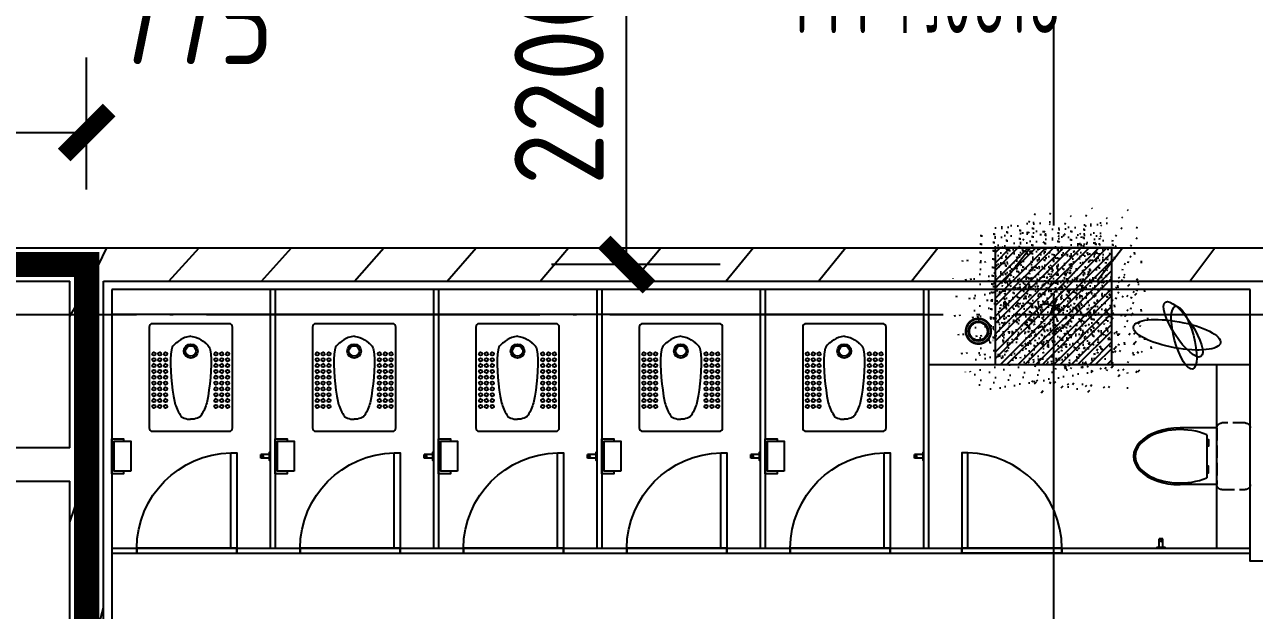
# Model space of a CAD drawing. Header units: inches. Extents: x 0 to 1813292486, y 0 to 3473589894.
# Drawn here: x 600441714 to 600449091, y 3473234044 to 3473237557 of the extents above; entities that cross this region are included whole.
import ezdxf
from ezdxf.enums import TextEntityAlignment as Align
from ezdxf.xclip import XClip

# ---------------------------------------------------------------- set-up
doc = ezdxf.new("R2010")
doc.units = ezdxf.units.IN
doc.header["$LTSCALE"] = 1000
doc.header["$MEASUREMENT"] = 0
doc.header["$XCLIPFRAME"] = 2
doc.set_wipeout_variables(frame=1)
for name, pattern in [('AX-MALL-GIRD-200$0$DOTE', [2.4200000000000004, 2, -0.2, 0.02, -0.2]), ('AX-MALL-WALL-P02-QT$0$DASH', [0.35, 0.25, -0.1]), ('AX-MALL-WALL-P02-QT$0$DOTE', [2.4200000000000004, 2, -0.2, 0.02, -0.2]), ('PX-MALL-P02-LG$0$CONTINOUS', [0])]:
    doc.linetypes.add(name, pattern=pattern)
for name, color, linetype in [('A-Anno-Note', 241, 'Continuous'), ('AX-MALL-DIM-P02$0$A-Anno-Dims', 3, 'Continuous'), ('AX-MALL-DIM-P02$0$A-Detl-Thin', 131, 'Continuous'), ('AX-MALL-GIRD-200$0$A-Grid', 222, 'AX-MALL-GIRD-200$0$DOTE'), ('AX-MALL-P02-200$0$A-Anno-Note', 241, 'Continuous'), ('AX-MALL-WALL-P02$0$A-Anno-Note', 241, 'Continuous'), ('AX-MALL-WALL-P02-QT$0$_T_S__T_ELEV_A-STRS', 7, 'Continuous'), ('AX-MALL-WALL-P02-QT$0$A-Anno-Note', 241, 'Continuous'), ('AX-MALL-WALL-P02-QT$0$A-Detl-Thin', 131, 'Continuous'), ('AX-MALL-WALL-P02-QT$0$A-Wall', 2, 'Continuous'), ('AX-MALL-WALL-P02-QT$0$A-Wall-Patt', 13, 'Continuous'), ('AX-MALL-WALL-P02-QT$0$A-Wind', 4, 'Continuous'), ('AX-MALL-WALL-P02-QT$0$AX-MALL-WALL-P01-QT$0$AX-MALL-WALL-P01-QT$0$FC--FURN', 40, 'Continuous'), ('AX-MALL-WALL-P02-QT$0$AX-MALL-WALL-P01-QT$0$AX-MALL-WALL-P01-QT$0$FF--FURN_SF(固定家俱)', 40, 'Continuous'), ('AX-MALL-WALL-P02-QT$0$AX-MALL-WALL-P01-QT$0$AX-MALL-WALL-P01-QT$0$FF-装饰完成面', 30, 'Continuous'), ('AX-MALL-WALL-P02-QT$0$AX-MALL-WALL-P02-QT$0$AX-MALL-WALL-P01-QT$0$FC--FURN', 40, 'Continuous'), ('AX-MALL-WALL-P02-QT$0$AX-MALL-WALL-P02-QT$0$AX-MALL-WALL-P01-QT$0$FF--FIXT（洁具、厨具）', 31, 'Continuous'), ('AX-MALL-WALL-P02-QT$0$AX-MALL-WALL-P02-QT$0$AX-MALL-WALL-P01-QT$0$FF--FURN_SF(固定家俱)', 40, 'Continuous'), ('AX-MALL-WALL-P02-QT$0$AX-MALL-WALL-P02-QT$0$AX-MALL-WALL-P01-QT$0$FF-DOOR（平面门）', 70, 'Continuous'), ('AX-MALL-WALL-P02-QT$0$AX-MALL-WALL-P02-QT$0$AX-MALL-WALL-P01-QT$0$FF-装饰完成面', 30, 'Continuous'), ('AX-MALL-WORD-P02$0$A-Wind-Iden', 11, 'Continuous'), ('AX-MALL-ZTKD-P02$0$A-Anno-Note', 241, 'Continuous'), ('PX-MALL-P02-LG$0$P-Pipe-Risr', 7, 'Continuous'), ('PX-MALL-P02-LG$0$P-Pipe-Risr-Arch', 6, 'Continuous'), ('PX-MALL-P02-LG$0$P-Pipe-Risr-W100', 6, 'Continuous'), ('PX-MALL-P02-LG$0$P-Pipe-Risr-W50', 6, 'Continuous'), ('PX-MALL-P02-LG$0$P-Sewr-Pipe', 123, 'PX-MALL-P02-LG$0$CONTINOUS'), ('SX-MALL-WALL-L-1F~2F$0$S-COLU', 30, 'Continuous'), ('SX-MALL-WALL-L-1F~2F$0$S-PATT-WALL', 83, 'Continuous'), ('SX-MALL-WALL-L-1F~2F$0$单形心', 4, 'Continuous')]:
    doc.layers.add(name, color=color, linetype=linetype)
doc.styles.add('AX-MALL-DIM-P02$0$_TCH_DIM_T3', font='gbenor.shx')
doc.styles.add('AX-MALL-WORD-P02$0$_TCH_WINDOW', font='gbenor.shx', dxfattribs={"bigfont": 'gbcbig.shx'})
doc.styles.add('PX-MALL-P02-LG$0$jzfz', font='gbenor.shx', dxfattribs={"bigfont": 'gbcbig.shx'})
doc.dimstyles.new('AX-MALL-DIM-P02$0$_TCH_ARCH&&180', dxfattribs={"dimtxt": 535.5, "dimasz": 270, "dimexe": 450, "dimexo": 450, "dimgap": 137.25, "dimtad": 1, "dimdec": 0, "dimzin": 0, "dimdsep": 46, "dimtxsty": 'AX-MALL-DIM-P02$0$_TCH_DIM_T3', "dimblk": 'AX-MALL-DIM-P02$0$_ArchTick', "dimcen": 0.09, "dimclrt": 7, "dimazin": 2, "dimtfac": 1, "dimtdec": 0, "dimtix": 1, "dimtmove": 2, "dimatfit": 3, "dimfxl": 500, "dimtolj": 1, "dimtzin": 0, "dimarcsym": 0})
pattern_1 = [(45, (0, 359.0227), (-353.55353201463, 353.55353201463), [])]

# ---------------------------------------------------------------- blocks, each defined once
blk = doc.blocks.new('AX-MALL-WORD-P02')
at = {"layer": 'AX-MALL-WORD-P02$0$A-Wind-Iden', "style": 'AX-MALL-WORD-P02$0$_TCH_WINDOW', "width": 0.7}
for s, height, p in [('FM', 446.25, (600266870.7435012, 3473142339.314537)), ('丙', 506.3829787234042, (600267456.1893206, 3473142121.21879)), ('0818', 446.25, (600267697.9879694, 3473142031.141697))]:
    blk.add_text(s, height=height, rotation=339.5681612302259, dxfattribs=at).set_placement(p)
blk = doc.blocks.new('AX-MALL-GIRD-200')
at = {"layer": 'AX-MALL-GIRD-200$0$A-Grid'}
for p, q in [((600291430.0010993, 3473203819.237178), (600252700.4621501, 3473099855.510097)), ((600226689.7942976, 3473155506.95292), (600584585.7983962, 3473022180.189638))]:
    blk.add_line(p, q, dxfattribs=at)
blk = doc.blocks.new('SX-MALL-WALL-L-1F~2F$0$BANWANG_XINGXIN')
at = {"color": 0}
for points in [[(0.7071067811865476, 0.7071067811865475), (-0.7071067811865477, -0.7071067811865475)], [(-0.7071067811865475, 0.7071067811865476), (0.7071067811865474, -0.7071067811865477)]]:
    blk.add_lwpolyline(points, dxfattribs=at)
blk = doc.blocks.new('SX-MALL-WALL-L-1F~2F')
at = {"layer": 'SX-MALL-WALL-L-1F~2F$0$S-PATT-WALL'}
h = blk.add_hatch(dxfattribs=at)
h.set_pattern_fill('钢筋混凝土', color=256, scale=15, pattern_type=2)
h.set_pattern_definition([(24.56816131876918, (600337805.1312261, 3473123130.524175), (-31.18316060756021, 68.21004687377882), []), (29.56816131876925, (600337805.1312261, 3473123130.524175), (97.53445422577846, -46.37920049590846), [11.25, -123.75]), (334.5681613187692, (600337805.1312261, 3473123130.524175), (19.88439775835759, 112.9961142864107), [9, -99]), (80.01956131876923, (600337813.2590972, 3473123126.659243), (117.4189029535321, 66.61682170576017), [9.5610285, -105.1713168]), (25.75236131876919, (600337815.604011, 3473123158.636819), (141.3476152674957, -79.15081590010527), [16.87499999999951, -185.624999999996]), (76.20376131876925, (600337827.3829747, 3473123152.040911), (182.3878362713222, 87.98253900728311), [14.3415432, -157.75695]), (330.7523613187692, (600337815.604011, 3473123158.636819), (182.387767611897, 87.98268144025062), [13.49999999999975, -148.499999999996]), (0.5681613187692669, (600337827.042137, 3473123146.372266), (62.82047321120105, -87.84980446922418), [11.25, -123.75]), (305.5681613187692, (600337827.042137, 3473123146.372266), (72.17288940056439, 89.18848105901375), [9, -99]), (51.01956131876926, (600337832.2771717, 3473123139.051445), (134.9933625470349, 1.33857134020591), [9.5610285, -105.1713168]), (17.06816131876921, (600337805.1312261, 3473123130.524175), (19.14085714793764, 46.15589493924091), [0.75, -97.8, 0.75, -100.5, 0.75, -99.375]), (347.0681613187692, (600337805.1312261, 3473123130.524175), (57.63084699394109, 41.66442757030211), [0.75, -57.3, 0.75, -95.55, 0.75, -37.875]), (307.0681613187692, (600337773.7856276, 3473123142.20133), (73.85474001336534, -31.12342331039777), [0.75, -37.5, 0.75, -117, 0.75, -155.25]), (297.0681613187692, (600337759.7293054, 3473123147.437723), (87.2164167648191, -16.46683781742514), [0.75, -48.75, 0.75, -77.69999999999999, 0.75, -110.25])])
h.paths.add_polyline_path([(600267959.202652, 3473139812.746667), (600268203.567634, 3473140468.70837), (600267547.6059312, 3473140713.073352), (600267303.2409492, 3473140057.11165)])
h = blk.add_hatch(dxfattribs=at)
h.set_pattern_fill('钢筋混凝土', color=256, scale=15, pattern_type=2)
h.set_pattern_definition([(24.56816131876918, (600332865.970579, 3473133934.444394), (-31.18316060756021, 68.21004687377882), []), (29.56816131876925, (600332865.970579, 3473133934.444394), (97.53445422577846, -46.37920049590846), [11.24999999999975, -123.749999999998]), (334.5681613187692, (600332865.970579, 3473133934.444394), (19.8843977583576, 112.9961142864107), [8.999999999999755, -98.99999999999804]), (80.01956131876923, (600332874.0984502, 3473133930.579462), (117.4189029535321, 66.61682170576017), [9.5610285, -105.1713168]), (25.75236131876918, (600332876.443364, 3473133962.557038), (141.3476152674957, -79.15081590010527), [16.87499999999999, -185.6249999999999]), (76.20376131876925, (600332888.2223277, 3473133955.96113), (182.3878362713222, 87.98253900728308), [14.3415432, -157.75695]), (330.7523613187692, (600332876.443364, 3473133962.557038), (182.3877676118969, 87.98268144025063), [13.5, -148.4999999999999]), (0.5681613187692685, (600332887.88149, 3473133950.292485), (62.82047321120105, -87.84980446922418), [11.25, -123.75]), (305.5681613187692, (600332887.88149, 3473133950.292485), (72.17288940056437, 89.18848105901375), [8.999999999999998, -98.99999999999999]), (51.01956131876926, (600332893.1165248, 3473133942.971665), (134.9933625470349, 1.33857134020591), [9.5610285, -105.1713168]), (17.06816131876921, (600332865.970579, 3473133934.444394), (19.14085714793764, 46.1558949392409), [0.7499999999999999, -97.79999999999998, 0.7499999999999999, -100.5, 0.7499999999999999, -99.37499999999999]), (347.0681613187692, (600332865.970579, 3473133934.444394), (57.63084699394109, 41.66442757030211), [0.7499999999999999, -57.29999999999999, 0.7499999999999999, -95.54999999999998, 0.7499999999999999, -37.87499999999999]), (307.0681613187692, (600332834.6249804, 3473133946.121549), (73.85474001336533, -31.12342331039777), [0.7499999999999848, -37.49999999999903, 0.7499999999999848, -116.9999999999981, 0.7499999999999848, -155.2499999999961]), (297.0681613187692, (600332820.5686584, 3473133951.357942), (87.2164167648191, -16.46683781742514), [0.7499999999999999, -48.74999999999999, 0.7499999999999999, -77.69999999999997, 0.7499999999999999, -110.25])])
h.paths.add_polyline_path([(600267959.2026517, 3473139812.746667), (600268203.5676341, 3473140468.70837), (600267547.6059312, 3473140713.073352), (600267303.2409492, 3473140057.11165)])
at = {"layer": 'SX-MALL-WALL-L-1F~2F$0$S-COLU'}
blk.add_lwpolyline([(600267959.202652, 3473139812.746667), (600268203.567634, 3473140468.70837), (600267547.6059312, 3473140713.073352), (600267303.2409492, 3473140057.11165)], close=True, dxfattribs=at)
at = {"layer": 'SX-MALL-WALL-L-1F~2F$0$单形心', "xscale": 50, "yscale": 50, "zscale": 50}
blk.add_blockref('SX-MALL-WALL-L-1F~2F$0$BANWANG_XINGXIN', (600267753.4042916, 3473140262.910009), dxfattribs=at)
blk = doc.blocks.new('SX-MALL-WALL-L-2F~3F')
ref = blk.add_blockref('SX-MALL-WALL-L-1F~2F', (0, 0))
XClip(ref).set_block_clipping_path([(600349769.7341375, 3473074679.418533), (600357001.7302529, 3473071985.287766), (600356499.8725733, 3473070638.124951), (600359302.5086629, 3473069594.060767), (600362345.1765132, 3473077761.653201), (600381551.4312518, 3473070606.759726), (600391553.7259278, 3473066880.611454), (600387749.827644, 3473056669.608357), (600391632.1759799, 3473055223.319679), (600395635.5522461, 3473065969.791956), (600406982.2408491, 3473061742.817497), (600403058.8006672, 3473051210.921831), (600412723.2437257, 3473047610.6332), (600445093.3740637, 3473134503.466942), (600393055.2444371, 3473153889.197227), (600387463.4997383, 3473138878.984498), (600380158.3525343, 3473141600.366193), (600382830.751978, 3473148774.027779), (600388210.8522022, 3473146769.782572), (600390696.2253517, 3473153441.399696), (600277474.697425, 3473195619.741203), (600273446.9822528, 3473184807.934726), (600257129.111771, 3473190886.82031), (600241575.9633431, 3473149136.690594), (600258197.8999482, 3473142944.531458), (600255239.7303221, 3473135003.762026), (600263182.3271956, 3473132044.911624), (600260741.6763649, 3473125493.34496), (600269350.4970673, 3473122286.306632), (600271511.1407766, 3473128086.235537), (600286270.1853781, 3473122588.058336), (600284109.5416689, 3473116788.129431), (600282580.7823727, 3473112684.400902), (600291840.7574171, 3473109234.788475), (600290827.7957876, 3473106515.642598), (600293360.405141, 3473105572.171298), (600294731.2544166, 3473109252.0137), (600323175.4764534, 3473098655.706329), (600321336.3302773, 3473093718.790065), (600344750.773286, 3473084996.222976), (600341987.4689643, 3473077578.540671), (600344583.6790427, 3473076611.376234), (600346015.5062013, 3473080454.904757), (600351201.5612961, 3473078522.947055)])
blk = doc.blocks.new('SX-MALL-WALL-2F~3F')
blk.add_blockref('SX-MALL-WALL-L-2F~3F', (0, 0))
blk = doc.blocks.new('AX-MALL-WALL-P02-QT$0$AX-MALL-WALL-P02-QT$0$AX-MALL-WALL-P01-QT$0$ewfd')
at = {"color": 250}
blk.add_wipeout([(323302.6650249958, 466314.476409029), (323298.66332251864, 466314.88083868043), (323294.8776801148, 466316.0547571024), (323291.4435677846, 466317.9210806403), (323288.5228893721, 466320.33427340526), (323286.08336799627, 466323.29389360757), (323284.17001375026, 466326.8649335461), (323283.0009077253, 466330.8264101287), (323282.6650249958, 466334.476409029), (323282.6650249958, 466939.476409029), (323283.0420671921, 466943.34157746437), (323284.3234099986, 466947.45043933333), (323286.02257478185, 466950.568246157), (323288.5228893721, 466953.6185446527), (323291.46228950284, 466956.0444118499), (323294.8884147194, 466957.902595086), (323298.6645358611, 466959.0722271207), (323302.28252805094, 466959.47275109665), (323762.6650249958, 466959.476409029), (323766.52946304274, 466959.09951068443), (323770.24132166675, 466957.985858744), (323773.9191480949, 466956.0095488781), (323776.80716061953, 466953.6185446527), (323779.311224187, 466950.5626190435), (323781.16109574045, 466947.0853095415), (323782.277100065, 466943.3964232483), (323782.6650249958, 466939.476409029), (323782.6634575456, 466334.2260182323), (323782.25036350096, 466330.4249258885), (323781.12287244765, 466326.7752488927), (323779.27045070205, 466323.329219378), (323776.80716061953, 466320.33427340526), (323773.76255693275, 466317.8377556908), (323770.22400144854, 466315.95987925184), (323766.41464420885, 466314.8310442892), (323762.6650249958, 466314.476409029)], dxfattribs=at)
blk.add_lwpolyline([(323282.6650249958, 466939.476409029), (323282.6650249958, 466334.476409029, 0.414213562373095), (323302.6650249958, 466314.476409029), (323762.6650249958, 466314.476409029, 0.414213562373095), (323782.6650249958, 466334.476409029), (323782.6650249958, 466939.476409029, 0.414213562373095), (323762.6650249958, 466959.476409029), (323302.6650249958, 466959.476409029, 0.414213562373095)], format="xyb", close=True)
blk.add_lwpolyline([(323282.6650249958, 466939.476409029), (323282.6650249958, 466334.476409029, 0.414213562373095), (323302.6650249958, 466314.476409029), (323762.6650249958, 466314.476409029, 0.414213562373095), (323782.6650249958, 466334.476409029), (323782.6650249958, 466939.476409029, 0.414213562373095), (323762.6650249958, 466959.476409029), (323302.6650249958, 466959.476409029, 0.414213562373095)], format="xyb", close=True)
at = {"color": 251}
for centre, radius in [((323310.7681113989, 466778.643245542), 10), ((323310.7681113989, 466778.643245542), 10), ((323345.7681113989, 466778.643245542), 10), ((323345.7681113989, 466778.643245542), 10), ((323380.7681113989, 466778.643245542), 10), ((323380.7681113989, 466778.643245542), 10), ((323531.9863792658, 466795.3876582197), 41.94557274732505), ((323531.9863792658, 466795.3876582197), 41.94557274732505), ((323531.9863792658, 466795.3876582197), 31.45923512725858), ((323531.9863792658, 466795.3876582197), 31.45923512725858), ((323683.2046471327, 466778.643245542), 10), ((323683.2046471327, 466778.643245542), 10), ((323718.2046471327, 466778.643245542), 10), ((323718.2046471327, 466778.643245542), 10), ((323753.2046471327, 466778.643245542), 10), ((323753.2046471327, 466778.643245542), 10), ((323310.7681113989, 466743.643245542), 10), ((323310.7681113989, 466743.643245542), 10), ((323310.7681113989, 466708.643245542), 10), ((323310.7681113989, 466708.643245542), 10), ((323345.7681113989, 466743.643245542), 10), ((323345.7681113989, 466743.643245542), 10), ((323345.7681113989, 466708.643245542), 10), ((323345.7681113989, 466708.643245542), 10), ((323380.7681113989, 466743.643245542), 10), ((323380.7681113989, 466743.643245542), 10), ((323380.7681113989, 466708.643245542), 10), ((323380.7681113989, 466708.643245542), 10), ((323683.2046471327, 466743.643245542), 10), ((323683.2046471327, 466743.643245542), 10), ((323683.2046471327, 466708.643245542), 10), ((323683.2046471327, 466708.643245542), 10), ((323718.2046471327, 466743.643245542), 10), ((323718.2046471327, 466743.643245542), 10), ((323718.2046471327, 466708.643245542), 10), ((323718.2046471327, 466708.643245542), 10), ((323753.2046471327, 466743.643245542), 10), ((323753.2046471327, 466743.643245542), 10), ((323753.2046471327, 466708.643245542), 10), ((323753.2046471327, 466708.643245542), 10), ((323310.7681113989, 466673.643245542), 10), ((323310.7681113989, 466673.643245542), 10), ((323310.7681113989, 466638.643245542), 10), ((323310.7681113989, 466638.643245542), 10), ((323345.7681113989, 466673.643245542), 10), ((323345.7681113989, 466673.643245542), 10), ((323345.7681113989, 466638.643245542), 10), ((323345.7681113989, 466638.643245542), 10), ((323380.7681113989, 466673.643245542), 10), ((323380.7681113989, 466673.643245542), 10), ((323380.7681113989, 466638.643245542), 10), ((323380.7681113989, 466638.643245542), 10), ((323683.2046471327, 466673.643245542), 10), ((323683.2046471327, 466673.643245542), 10), ((323683.2046471327, 466638.643245542), 10), ((323683.2046471327, 466638.643245542), 10), ((323718.2046471327, 466673.643245542), 10), ((323718.2046471327, 466673.643245542), 10), ((323718.2046471327, 466638.643245542), 10), ((323718.2046471327, 466638.643245542), 10), ((323753.2046471327, 466673.643245542), 10), ((323753.2046471327, 466673.643245542), 10), ((323753.2046471327, 466638.643245542), 10), ((323753.2046471327, 466638.643245542), 10), ((323310.7681113989, 466603.643245542), 10), ((323310.7681113989, 466603.643245542), 10), ((323310.7681113989, 466568.643245542), 10), ((323310.7681113989, 466568.643245542), 10), ((323310.7681113989, 466533.643245542), 10), ((323310.7681113989, 466533.643245542), 10), ((323345.7681113989, 466603.643245542), 10), ((323345.7681113989, 466603.643245542), 10), ((323345.7681113989, 466568.643245542), 10), ((323345.7681113989, 466568.643245542), 10), ((323345.7681113989, 466533.643245542), 10), ((323345.7681113989, 466533.643245542), 10), ((323380.7681113989, 466603.643245542), 10), ((323380.7681113989, 466603.643245542), 10), ((323380.7681113989, 466568.643245542), 10), ((323380.7681113989, 466568.643245542), 10), ((323380.7681113989, 466533.643245542), 10), ((323380.7681113989, 466533.643245542), 10), ((323683.2046471327, 466603.643245542), 10), ((323683.2046471327, 466603.643245542), 10), ((323683.2046471327, 466568.643245542), 10), ((323683.2046471327, 466568.643245542), 10), ((323683.2046471327, 466533.643245542), 10), ((323683.2046471327, 466533.643245542), 10), ((323718.2046471327, 466603.643245542), 10), ((323718.2046471327, 466603.643245542), 10), ((323718.2046471327, 466568.643245542), 10), ((323718.2046471327, 466568.643245542), 10), ((323718.2046471327, 466533.643245542), 10), ((323718.2046471327, 466533.643245542), 10), ((323753.2046471327, 466603.643245542), 10), ((323753.2046471327, 466603.643245542), 10), ((323753.2046471327, 466568.643245542), 10), ((323753.2046471327, 466568.643245542), 10), ((323753.2046471327, 466533.643245542), 10), ((323753.2046471327, 466533.643245542), 10), ((323310.7681113989, 466498.643245542), 10), ((323310.7681113989, 466498.643245542), 10), ((323310.7681113989, 466463.643245542), 10), ((323310.7681113989, 466463.643245542), 10), ((323345.7681113989, 466498.643245542), 10), ((323345.7681113989, 466498.643245542), 10), ((323345.7681113989, 466463.643245542), 10), ((323345.7681113989, 466463.643245542), 10), ((323380.7681113989, 466498.643245542), 10), ((323380.7681113989, 466498.643245542), 10), ((323380.7681113989, 466463.643245542), 10), ((323380.7681113989, 466463.643245542), 10), ((323683.2046471327, 466498.643245542), 10), ((323683.2046471327, 466498.643245542), 10), ((323683.2046471327, 466463.643245542), 10), ((323683.2046471327, 466463.643245542), 10), ((323718.2046471327, 466498.643245542), 10), ((323718.2046471327, 466498.643245542), 10), ((323718.2046471327, 466463.643245542), 10), ((323718.2046471327, 466463.643245542), 10), ((323753.2046471327, 466498.643245542), 10), ((323753.2046471327, 466498.643245542), 10), ((323753.2046471327, 466463.643245542), 10), ((323753.2046471327, 466463.643245542), 10)]:
    blk.add_circle(centre, radius, dxfattribs=at)
for points in [[(323532.6650248766, 466883.8638216704), (323520.4717212916, 466882.2286032736), (323488.4597207308, 466877.707044959), (323456.0975703001, 466853.6599709837), (323422.9914146662, 466827.120705098), (323400.9047311546, 466758.5660919397), (323414.4005647899, 466603.1887380629), (323437.4916673899, 466472.9993421583), (323456.4092613461, 466429.9087465851), (323476.310454011, 466399.6364177166), (323500.2832683325, 466389.5506935481), (323519.2872260809, 466386.2547661074), (323531.2312737703, 466386.1751430504)], [(323532.6650248766, 466883.8638216704), (323520.4717212916, 466882.2286032736), (323488.4597207308, 466877.707044959), (323456.0975703001, 466853.6599709837), (323422.9914146662, 466827.120705098), (323400.9047311546, 466758.5660919397), (323414.4005647899, 466603.1887380629), (323437.4916673899, 466472.9993421583), (323456.4092613461, 466429.9087465851), (323476.310454011, 466399.6364177166), (323500.2832683325, 466389.5506935481), (323519.2872260809, 466386.2547661074), (323531.2312737703, 466386.1751430504)], [(323531.2312737703, 466883.8638216704), (323543.4245773553, 466882.2286032736), (323575.4365779161, 466877.707044959), (323607.7987283468, 466853.6599709837), (323640.9048839808, 466827.120705098), (323662.9915674924, 466758.5660919397), (323649.495733857, 466603.1887380629), (323626.4046312571, 466472.9993421583), (323607.4870373008, 466429.9087465851), (323587.585844636, 466399.6364177166), (323563.6130303144, 466389.5506935481), (323544.609072566, 466386.2547661074), (323531.2312737703, 466386.1751430504)], [(323531.2312737703, 466883.8638216704), (323543.4245773553, 466882.2286032736), (323575.4365779161, 466877.707044959), (323607.7987283468, 466853.6599709837), (323640.9048839808, 466827.120705098), (323662.9915674924, 466758.5660919397), (323649.495733857, 466603.1887380629), (323626.4046312571, 466472.9993421583), (323607.4870373008, 466429.9087465851), (323587.585844636, 466399.6364177166), (323563.6130303144, 466389.5506935481), (323544.609072566, 466386.2547661074), (323531.2312737703, 466386.1751430504)]]:
    blk.add_open_spline(points, degree=3, knots=[1.440812088750235, 1.440812088750235, 1.440812088750235, 1.440812088750235, 37.88296620825651, 97.35998109031364, 119.2773576006894, 162.7981170504426, 436.8467338138964, 475.3307935418813, 551.816729635075, 564.080937783323, 580.9239073624212, 621.6792270419107, 621.6792270419107, 621.6792270419107, 621.6792270419107])
blk = doc.blocks.new('AX-MALL-WALL-P02-QT$0$AX-MALL-WALL-P02-QT$0$AX-MALL-WALL-P01-QT$0$6栋二层平面图$0$t.holder')
blk.add_lwpolyline([(-171606.22549057, -4429.84042078245), (-171506.2254905701, -4429.84042078245), (-171506.2254905701, -4249.84042078245), (-171606.22549057, -4249.84042078245)], close=True)
blk.add_lwpolyline([(-171563.1068744659, -4429.84042078245), (-171563.1068744659, -4444.840420782449), (-171491.2254905701, -4444.840420782449), (-171491.2254900932, -4234.840420782449), (-171563.1068739891, -4234.840420782449), (-171563.1068744659, -4249.84042078245)])
blk = doc.blocks.new('AX-MALL-WALL-P02-QT$0$AX-MALL-WALL-P02-QT$0$AX-MALL-WALL-P01-QT$0$A$C25F07B65')
at = {"color": 1}
blk.add_lwpolyline([(-22.5, 0), (-22.5, -5), (22.5, -5), (22.5, 0)], close=True, dxfattribs=at)
for points in [[(-11, -5), (-11, -55)], [(11, -55), (-11, -55)], [(11, -5), (11, -55)]]:
    blk.add_lwpolyline(points, dxfattribs=at)
blk.add_circle((0, -45), 5, dxfattribs=at)
blk = doc.blocks.new('AX-MALL-WALL-P02-QT$0$AX-MALL-WALL-P02-QT$0$AX-MALL-WALL-P01-QT$0$VCDSV RT')
at = {"layer": 'AX-MALL-WALL-P02-QT$0$AX-MALL-WALL-P02-QT$0$AX-MALL-WALL-P01-QT$0$FF--FURN_SF(固定家俱)', "color": 251}
for points in [[(-1553098.84209966, -1826479.911805076), (-1553098.841555893, -1826509.899017009), (-1553698.84155756, -1826509.923115739), (-1553698.841553746, -1826479.935903796)], [(-1553098.84209966, -1826509.947214458), (-1553098.841555893, -1826479.960002525), (-1553698.84155756, -1826479.935903796), (-1553698.841553746, -1826509.923115739)]]:
    blk.add_lwpolyline(points, dxfattribs=at)
at = {"layer": 'AX-MALL-WALL-P02-QT$0$AX-MALL-WALL-P02-QT$0$AX-MALL-WALL-P01-QT$0$FF-DOOR（平面门）', "color": 251}
blk.add_lwpolyline([(-1553698.841553746, -1826479.923115739), (-1553098.84209966, -1826479.911805076, 0.4070509368306434), (-1553664.217446385, -1825909.914594877)], format="xyb", dxfattribs=at)
at = {"layer": 'AX-MALL-WALL-P02-QT$0$AX-MALL-WALL-P02-QT$0$AX-MALL-WALL-P01-QT$0$FF-DOOR（平面门）', "color": 3}
blk.add_lwpolyline([(-1553663.633202611, -1825909.923566568), (-1553698.841534672, -1825909.923565615), (-1553698.841553746, -1826479.935903796), (-1553663.633221684, -1826479.93590475)], close=True, dxfattribs=at)
blk = doc.blocks.new('AX-MALL-WALL-P02-QT$0$415145')
at = {"layer": 'AX-MALL-WALL-P02-QT$0$AX-MALL-WALL-P01-QT$0$AX-MALL-WALL-P01-QT$0$FC--FURN', "color": 8, "linetype": 'AX-MALL-WALL-P02-QT$0$DASH', "ltscale": 0.3}
for p, q in [((600183830.1897495, 3471939269.660553), (600183970.1897495, 3471939269.660553)), ((600183800.1897495, 3471938899.660553), (600183800.1897495, 3471939239.660553)), ((600184000.1897495, 3471939239.660553), (600184000.1897495, 3471938899.660553)), ((600183970.1897495, 3471938869.660553), (600183830.1897495, 3471938869.660553))]:
    blk.add_line(p, q, dxfattribs=at)
at = {"layer": 'AX-MALL-WALL-P02-QT$0$AX-MALL-WALL-P01-QT$0$AX-MALL-WALL-P01-QT$0$FC--FURN', "ltscale": 2}
for p, q in [((600184000.1897495, 3471939239.660553), (600184221.0564251, 3471939239.660553)), ((600184060.5875481, 3471939198.069946), (600184060.5875481, 3471938941.262264)), ((600184000.1897495, 3471938899.660553), (600184221.0564251, 3471938899.660553))]:
    blk.add_line(p, q, dxfattribs=at)
for points in [[(600184060.5875481, 3471939169.660553), (600184050.5875481, 3471939169.660553), (600184050.5875481, 3471939129.660553), (600184060.5875481, 3471939129.660553)], [(600184060.5875481, 3471938969.660553), (600184050.5875481, 3471938969.660553), (600184050.5875481, 3471939009.660553), (600184060.5875481, 3471939009.660553)]]:
    blk.add_lwpolyline(points, dxfattribs=at)
at = {"layer": 'AX-MALL-WALL-P02-QT$0$AX-MALL-WALL-P01-QT$0$AX-MALL-WALL-P01-QT$0$FC--FURN', "color": 8, "linetype": 'AX-MALL-WALL-P02-QT$0$DASH', "ltscale": 0.3}
for centre, start, end in [((600183830.1897495, 3471939239.660553), 90, 180), ((600183970.1897495, 3471939239.660553), 0, 90), ((600183830.1897495, 3471938899.660553), 180, 270), ((600183970.1897495, 3471938899.660553), 270, 0)]:
    blk.add_arc(centre, 30, start, end, dxfattribs=at)
at = {"layer": 'AX-MALL-WALL-P02-QT$0$AX-MALL-WALL-P01-QT$0$AX-MALL-WALL-P01-QT$0$FC--FURN', "ltscale": 2, "extrusion": (0, 0, -0.9999999999999999)}
blk.add_ellipse((600184221.0479352, 3471939069.660604), major_axis=(268.9493896662805, -0.0142708577166383), ratio=0.5949071552397731, start_param=4.073075561061428, end_param=8.493231919967007, dxfattribs=at)
at = {"layer": 'AX-MALL-WALL-P02-QT$0$AX-MALL-WALL-P01-QT$0$AX-MALL-WALL-P01-QT$0$FC--FURN', "ltscale": 2, "extrusion": (0, 0, -1)}
blk.add_ellipse((600184221.0564251, 3471939069.660553), major_axis=(278.9407517399522, 6.193728901758892e-14), ratio=0.6094484184888327, start_param=4.712388980384689, end_param=7.853981633974483, dxfattribs=at)
blk = doc.blocks.new('AX-MALL-WALL-P02-QT$0$s2')
at = {"layer": 'AX-MALL-WALL-P02-QT$0$A-Anno-Note', "color": 8}
blk.add_ellipse((4296.970464110374, -2128.144480228424), major_axis=(-106.7927819844237, 163.5261399164612), ratio=0.2980649014800866, dxfattribs=at)
at = {"layer": 'AX-MALL-WALL-P02-QT$0$A-Anno-Note'}
for centre, major_axis in [((4301.953296542168, -2178.311387062073), (-51.5184661231545, 188.3914657522153)), ((4259.537131071091, -2161.041767120361), (-261.353843102624, 48.05216947686776)), ((4259.537170767784, -2161.041766643524), (-261.353843102624, 48.05216947686776))]:
    blk.add_ellipse(centre, major_axis=major_axis, ratio=0.2980649014800866, dxfattribs=at)
at = {"layer": 'AX-MALL-WALL-P02-QT$0$AX-MALL-WALL-P01-QT$0$AX-MALL-WALL-P01-QT$0$FC--FURN', "ltscale": 2}
blk.add_line((2739.195102334023, -2039.745507240295), (-2130.804859280586, -2039.745506286621), dxfattribs=at)
at = {"layer": 'AX-MALL-WALL-P02-QT$0$AX-MALL-WALL-P01-QT$0$AX-MALL-WALL-P01-QT$0$FF--FURN_SF(固定家俱)', "ltscale": 2}
for points in [[(-2130.804859161377, -3439.745702266693), (2739.195102214813, -3439.745704174042)], [(-2130.804804205894, -3439.745703220367), (4698.18452000618, -3439.745704650879)], [(-2130.804859161377, -3469.74569272995), (2739.195102214813, -3469.74569272995)], [(-2130.804804325104, -3469.745693683624), (4698.184519410133, -3469.745694637299)]]:
    blk.add_lwpolyline(points, dxfattribs=at)
at = {"layer": 'AX-MALL-WALL-P02-QT$0$AX-MALL-WALL-P01-QT$0$AX-MALL-WALL-P01-QT$0$FF-装饰完成面'}
for p, q in [((2769.195147871971, -2339.746079921722), (4699.195138096809, -2339.746079921722)), ((2839.19509267807, -2339.746078968048), (4699.195083260536, -2339.746078968048)), ((4499.195083260536, -3439.745705127716), (4499.195082902908, -2339.746079921722))]:
    blk.add_line(p, q, dxfattribs=at)
at = {"layer": 'AX-MALL-WALL-P02-QT$0$AX-MALL-WALL-P02-QT$0$AX-MALL-WALL-P01-QT$0$FF--FURN_SF(固定家俱)', "ltscale": 2}
for points in [[(-1180.804859280586, -1889.745703220367), (-1180.804859161377, -3439.745703697205)], [(-1150.804869294167, -1889.745702266693), (-1150.804868817329, -3439.745703220367)], [(-200.8048689365387, -1889.745703220367), (-200.8048692941666, -3439.745702266693)], [(-170.8048788309097, -1889.745703220367), (-170.8048785924911, -3439.745703220367)], [(779.1951215267181, -1889.745703220367), (779.1951216459274, -3439.745703220367)], [(809.1951121091843, -1889.745703220367), (809.1951122283936, -3439.745703220367)], [(1759.195111989975, -1889.745701789856), (1759.195111751556, -3439.745704174042)], [(1759.195111989975, -1889.745701789856), (1759.195111751556, -3439.745704174042)], [(1789.195102214813, -1889.745703220367), (1789.195102572441, -3439.745703220367)], [(1789.195102214813, -1889.745703220367), (1789.195102572441, -3439.745703220367)], [(2739.195102572441, -1889.745702266693), (2739.195102095604, -3439.745704174042)], [(2739.195102572441, -1889.745702266693), (2739.195102095604, -3439.745704174042)], [(2769.195092916489, -1889.745703220367), (2769.195093154907, -3439.745703220367)], [(2769.195092916489, -1889.745703220367), (2769.195093154907, -3439.745703220367)]]:
    blk.add_lwpolyline(points, dxfattribs=at)
at = {"layer": 'AX-MALL-WALL-P02-QT$0$AX-MALL-WALL-P02-QT$0$AX-MALL-WALL-P01-QT$0$FF-装饰完成面'}
for p, q in [((4699.195083141327, -1889.745507717133), (-2130.804859280586, -1889.745506763458)), ((-2130.804859280586, -1889.745506763458), (-2130.804859638214, -6349.739534854889)), ((4699.195083260536, -3369.745693683624), (4699.195083141327, -1889.745507717133))]:
    blk.add_line(p, q, dxfattribs=at)
blk.add_lwpolyline([(4899.195083141327, -2339.745506286621), (4899.195083141327, -3312.911221981049, 0.4142135623730951), (4904.195083260536, -3317.911222934723), (5649.195083260536, -3317.911222457886), (5649.195083022118, -3517.911220550537), (4699.195083141327, -3517.911221027374), (4699.195083260536, -3369.745693683624)], format="xyb", dxfattribs=at)
at = {"layer": 'AX-MALL-WALL-P02-QT$0$A-Anno-Note', "xscale": -1}
blk.add_blockref('AX-MALL-WALL-P02-QT$0$415145', (600188499.3848325, -3471941959.406447), dxfattribs=at)
at = {"layer": 'AX-MALL-WALL-P02-QT$0$AX-MALL-WALL-P01-QT$0$AX-MALL-WALL-P01-QT$0$FC--FURN', "ltscale": 2, "extrusion": (0, 0, -1), "xscale": -1, "zscale": -1}
blk.add_blockref('AX-MALL-WALL-P02-QT$0$AX-MALL-WALL-P02-QT$0$AX-MALL-WALL-P01-QT$0$ewfd', (321268.2786742449, -469054.2221121788), dxfattribs=at)
at = {"layer": 'AX-MALL-WALL-P02-QT$0$AX-MALL-WALL-P02-QT$0$AX-MALL-WALL-P01-QT$0$FC--FURN', "color": 70, "extrusion": (0, 0, -1), "xscale": -1, "zscale": -1}
for p in [(325188.2786363363, -469054.2221121788), (324208.2786458731, -469054.2221121788), (323228.2786548138, -469054.2221121788), (322248.2786648273, -469054.2221107483)]:
    blk.add_blockref('AX-MALL-WALL-P02-QT$0$AX-MALL-WALL-P02-QT$0$AX-MALL-WALL-P01-QT$0$ewfd', p, dxfattribs=at)
at = {"layer": 'AX-MALL-WALL-P02-QT$0$AX-MALL-WALL-P02-QT$0$AX-MALL-WALL-P01-QT$0$FF--FIXT（洁具、厨具）', "ltscale": 3, "xscale": -1, "rotation": 3.8419813572433e-06}
for p in [(-173622.030144453, 1450.083218097687), (-172642.0306544304, 1450.083218574524), (-171662.0306657553, 1450.083219051361), (-170682.0306694508, 1450.083218574524), (-170682.030667901, 1450.083219051361), (-169702.030674696, 1450.083218097687), (-169702.030674696, 1450.083218097687)]:
    blk.add_blockref('AX-MALL-WALL-P02-QT$0$AX-MALL-WALL-P02-QT$0$AX-MALL-WALL-P01-QT$0$6栋二层平面图$0$t.holder', p, dxfattribs=at)
at = {"layer": 'AX-MALL-WALL-P02-QT$0$AX-MALL-WALL-P02-QT$0$AX-MALL-WALL-P01-QT$0$FF--FIXT（洁具、厨具）', "extrusion": (0, 0, -1), "xscale": -1, "zscale": -1, "rotation": 90}
for p in [(1180.804859161377, -2889.745703220367), (200.8048694133759, -2889.745703220367), (-779.1951215267181, -2889.745703220367), (-1759.195112109184, -2889.745703220367), (-2739.195102453232, -2889.745703220367)]:
    blk.add_blockref('AX-MALL-WALL-P02-QT$0$AX-MALL-WALL-P02-QT$0$AX-MALL-WALL-P01-QT$0$A$C25F07B65', p, dxfattribs=at)
at = {"layer": 'AX-MALL-WALL-P02-QT$0$AX-MALL-WALL-P02-QT$0$AX-MALL-WALL-P01-QT$0$FF--FIXT（洁具、厨具）', "extrusion": (0, 0, -1), "zscale": -1, "rotation": 179.9999999999999}
blk.add_blockref('AX-MALL-WALL-P02-QT$0$AX-MALL-WALL-P02-QT$0$AX-MALL-WALL-P01-QT$0$A$C25F07B65', (-4163.508358716965, -3439.745704174042), dxfattribs=at)
at = {"layer": 'AX-MALL-WALL-P02-QT$0$AX-MALL-WALL-P02-QT$0$AX-MALL-WALL-P01-QT$0$FF-DOOR（平面门）', "color": 2, "xscale": -1}
for p in [(-1555079.646410584, 1823040.157886028), (-1554099.646419525, 1823040.157885075), (-1553119.6464293, 1823040.157886505), (-1552139.646439075, 1823040.157885075), (-1551159.64644897, 1823040.157886028)]:
    blk.add_blockref('AX-MALL-WALL-P02-QT$0$AX-MALL-WALL-P02-QT$0$AX-MALL-WALL-P01-QT$0$VCDSV RT', p, dxfattribs=at)
at = {"layer": 'AX-MALL-WALL-P02-QT$0$AX-MALL-WALL-P02-QT$0$AX-MALL-WALL-P01-QT$0$FF-DOOR（平面门）', "color": 2}
blk.add_blockref('AX-MALL-WALL-P02-QT$0$AX-MALL-WALL-P02-QT$0$AX-MALL-WALL-P01-QT$0$VCDSV RT', (1556668.716980338, 1823040.177423954), dxfattribs=at)
blk = doc.blocks.new('AX-MALL-WALL-P02-QT')
at = {"layer": 'AX-MALL-WALL-P02-QT$0$A-Wall-Patt'}
h = blk.add_hatch(dxfattribs=at)
h.set_pattern_fill('普通砖', color=256, scale=200, style=0)
h.set_pattern_definition(pattern_1)
h.paths.add_polyline_path([(600259957.50065, 3473143398.325586), (600260027.9366094, 3473143300.94376), (600262276.9481618, 3473142463.120964), (600262393.929832, 3473142490.684223), (600262440.4755429, 3473142615.62931), (600260004.046361, 3473143523.270672)])
at = {"layer": 'AX-MALL-WALL-P02-QT$0$_T_S__T_ELEV_A-STRS', "linetype": 'AX-MALL-WALL-P02-QT$0$DOTE', "const_width": 150}
blk.add_lwpolyline([(600234247.8536268, 3473153011.494684), (600262405.5662599, 3473142521.920496), (600259473.1864733, 3473134650.380063), (600277652.6965212, 3473127877.979127), (600276745.0551592, 3473125441.549947), (600276745.055159, 3473125441.549947), (600276046.8694955, 3473123567.373652), (600279607.804453, 3473122240.820894), (600279607.8044529, 3473122240.820893), (600286917.0919989, 3473119517.896807), (600286114.1784856, 3473117362.594068), (600305090.2134603, 3473110293.464231), (600303222.5668081, 3473105280.042639), (600316013.8200127, 3473100514.925489), (600314879.2683095, 3473097469.389009), (600322235.4102613, 3473094729.010282), (600324225.2394023, 3473100070.412719), (600344138.3625215, 3473092652.190045), (600342323.0797966, 3473087779.331682), (600442122.9674294, 3473050600.945104)], dxfattribs=at)
at = {"layer": 'AX-MALL-WALL-P02-QT$0$A-Wall'}
for p, q in [((600260004.046361, 3473143523.270672), (600262440.4755429, 3473142615.62931)), ((600260027.9366094, 3473143300.94376), (600262276.9481618, 3473142463.120964))]:
    blk.add_line(p, q, dxfattribs=at)
at = {"layer": 'AX-MALL-WALL-P02-QT$0$A-Detl-Thin'}
blk.add_blockref('SX-MALL-WALL-2F~3F', (0, 0), dxfattribs=at)
at = {"layer": 'AX-MALL-WALL-P02-QT$0$A-Wind'}
blk.add_blockref('AX-MALL-GIRD-200', (0, 0), dxfattribs=at)
at = {"layer": 'AX-MALL-WALL-P02-QT$0$A-Anno-Note', "rotation": 339.5681613093759}
blk.add_blockref('AX-MALL-WALL-P02-QT$0$s2', (600265150.2118146, 3473143356.003345), dxfattribs=at)
at = {"layer": 'AX-MALL-WALL-P02-QT$0$A-Wall-Patt'}
h = blk.add_hatch(dxfattribs=at)
h.set_pattern_fill('普通砖', color=256, scale=200, style=0)
h.set_pattern_definition(pattern_1)
h.paths.add_polyline_path([(600262393.929832, 3473142490.684223), (600262464.3657913, 3473142393.302397), (600280362.7493958, 3473135725.629314), (600280245.1503329, 3473135982.86551), (600262440.4755429, 3473142615.62931)])
h = blk.add_hatch(dxfattribs=at)
h.set_pattern_fill('普通砖', color=256, scale=200, style=0)
h.set_pattern_definition(pattern_1)
h.paths.add_polyline_path([(600261955.41859, 3473141409.051146), (600262080.3636764, 3473141362.505435), (600262464.3657913, 3473142393.302397), (600262393.9298321, 3473142490.684224), (600262276.9481618, 3473142463.120964), (600261927.85533, 3473141526.032816)])
h = blk.add_hatch(dxfattribs=at)
h.set_pattern_fill('普通砖', color=256, scale=200, style=0)
h.set_pattern_definition(pattern_1)
h.paths.add_polyline_path([(600261927.85533, 3473141526.032816), (600261295.3208305, 3473141761.670478), (600261225.5022641, 3473141574.252849), (600261858.0367638, 3473141338.615187), (600261955.4185901, 3473141409.051146)])
h = blk.add_hatch(dxfattribs=at)
h.set_pattern_fill('普通砖', color=256, scale=200, style=0)
h.set_pattern_definition(pattern_1)
h.paths.add_polyline_path([(600259535.6590167, 3473134627.107207), (600259601.8045715, 3473134709.179594), (600262080.3636763, 3473141362.505435), (600261955.4185901, 3473141409.051146), (600261858.0367638, 3473141338.615187), (600259379.4776591, 3473134685.289346)])
at = {"layer": 'AX-MALL-WALL-P02-QT$0$A-Wall'}
for p, q in [((600262440.4755429, 3473142615.62931), (600280245.1503329, 3473135982.86551)), ((600261927.85533, 3473141526.032816), (600262276.9481618, 3473142463.120964)), ((600262080.3636764, 3473141362.505435), (600262464.3657913, 3473142393.302397)), ((600262464.3657913, 3473142393.302397), (600280362.7493958, 3473135725.629314)), ((600261927.85533, 3473141526.032816), (600261295.3208305, 3473141761.670478)), ((600261225.5022641, 3473141574.252849), (600261858.0367638, 3473141338.615187)), ((600259379.4776591, 3473134685.289346), (600261858.0367638, 3473141338.615187)), ((600259601.8045715, 3473134709.179594), (600262080.3636763, 3473141362.505435))]:
    blk.add_line(p, q, dxfattribs=at)
blk = doc.blocks.new('AX-MALL-WALL-P02')
at = {"layer": 'AX-MALL-WALL-P02$0$A-Anno-Note'}
blk.add_blockref('AX-MALL-WORD-P02', (0, 0), dxfattribs=at)
blk.add_blockref('AX-MALL-WALL-P02-QT', (0, 0), dxfattribs=at)
blk = doc.blocks.new('PX-MALL-P02-LG$0$P-Risr')
at = {"layer": 'PX-MALL-P02-LG$0$P-Pipe-Risr-W50'}
h = blk.add_hatch(color=0, dxfattribs=at)
edge = h.paths.add_edge_path()
edge.add_ellipse((0, 0), major_axis=(47.05795628796547, 47.05795628796547), ratio=0.9999999999999695, start_angle=225.0000000000009, end_angle=405.0000000000009, ccw=False)
edge.add_ellipse((0, 0), major_axis=(47.05795628796764, 47.05795628796764), ratio=0.9999999999998785, start_angle=133.9675974886221, end_angle=225.0000000000035, ccw=False)
edge.add_line((-66.53919663240958, 1.199087783927098), (-54.4367953546693, 1.199087783927098))
edge.add_ellipse((0, 0), major_axis=(-38.50196423560672, 38.50196423560672), ratio=0.9999999999999859, start_angle=43.73814098242129, end_angle=134.9999999999996)
edge.add_ellipse((0, 0), major_axis=(38.50196423561096, 38.50196423561096), ratio=0.9999999999998216, start_angle=225.0000000000051, end_angle=405.0000000000051)
edge.add_ellipse((0, 0), major_axis=(38.50196423560679, 38.50196423560679), ratio=0.9999999999999831, start_angle=45.00000000000048, end_angle=133.7381409824204)
edge.add_line((-54.43679535467527, 1.199087783927098), (-66.53919663241555, 1.199087783927098))
edge.add_ellipse((0, 0), major_axis=(-47.05795628796762, 47.05795628796762), ratio=0.9999999999998742, start_angle=-45.00000000000358, end_angle=43.967597488629224, ccw=False)
at = {"layer": 'PX-MALL-P02-LG$0$P-Pipe-Risr-Arch', "ltscale": 0.7}
blk.add_circle((0, 0), 59.29000000000001, dxfattribs=at)
at = {"layer": 'PX-MALL-P02-LG$0$P-Pipe-Risr-W100', "color": 0, "const_width": 15}
blk.add_lwpolyline([(-75, 0, 1), (75, 0, 1)], format="xyb", close=True, dxfattribs=at)
at = {"layer": 'PX-MALL-P02-LG$0$P-Pipe-Risr-W50'}
blk.add_circle((0, 0), 54.45000000000001, dxfattribs=at)
at = {"layer": 'PX-MALL-P02-LG$0$P-Pipe-Risr', "style": 'PX-MALL-P02-LG$0$jzfz', "width": 0.6, "flags": 1}
for tag, p in [('SYS-MARK', (0.3310501334344735, -45.65933377496549)), ('RANGE', (0.3337570973526454, -45.67887874227017))]:
    blk.add_attdef(tag, text='', height=0.015625, dxfattribs=at).set_placement(p, align=Align.MIDDLE)
blk = doc.blocks.new('PX-MALL-P02-LG')
at = {"layer": 'PX-MALL-P02-LG$0$P-Sewr-Pipe', "ltscale": 0.7, "rotation": 249.5681612915343}
blk.add_blockref('PX-MALL-P02-LG$0$P-Risr', (600267278.8016161, 3473140279.643232), dxfattribs=at)
blk = doc.blocks.new('AX-MALL-ZTKD-P02')
at = {"layer": 'AX-MALL-ZTKD-P02$0$A-Anno-Note'}
blk.add_blockref('AX-MALL-GIRD-200', (0, 0), dxfattribs=at)
blk = doc.blocks.new('AX-MALL-DIM-P02$0$_ArchTick')
at = {"color": 0, "linetype": 'ByBlock', "const_width": 0.4}
blk.add_lwpolyline([(-0.5, -0.5), (0.5, 0.5)], dxfattribs=at)
blk = doc.blocks.new('*D531')
at = {"layer": 'AX-MALL-DIM-P02$0$A-Anno-Dims', "color": 0, "lineweight": -2, "transparency": 16777216}
for p, q in [((600266734.5106008, 3473143256.960769), (600265786.9359664, 3473143609.960125)), ((600265440.6210642, 3473141391.273524), (600266208.6256323, 3473143452.868351)), ((600265966.5060328, 3473141195.365942), (600265018.9313983, 3473141548.365298))]:
    blk.add_line(p, q, dxfattribs=at)
at = {"layer": 'AX-MALL-DIM-P02$0$A-Anno-Dims', "color": 0, "lineweight": -2, "transparency": 16777216, "xscale": 270, "yscale": 270, "zscale": 270}
for p, rotation in [((600266208.6256323, 3473143452.868351), 69.56816127336944), ((600265440.6210642, 3473141391.273524), 249.5681612733694)]:
    blk.add_blockref('AX-MALL-DIM-P02$0$_ArchTick', p, dxfattribs=dict(at, rotation=rotation))
at = {"layer": 'AX-MALL-DIM-P02$0$A-Anno-Dims', "color": 7, "transparency": 16777216, "insert": (600265445.1026495, 3473142563.453534), "char_height": 535.5, "attachment_point": 5, "rotation": 69.56816127336943, "style": 'AX-MALL-DIM-P02$0$_TCH_DIM_T3'}
blk.add_mtext('\\A1;2200', dxfattribs=at)
blk = doc.blocks.new('*D539')
at = {"layer": 'AX-MALL-DIM-P02$0$A-Anno-Dims', "color": 0, "lineweight": -2, "transparency": 16777216}
for p, q in [((600261836.4147195, 3473143214.157106), (600262112.8566169, 3473143956.224551)), ((600262562.6580341, 3473142943.610162), (600262839.0999315, 3473143685.677607)), ((600261955.7648426, 3473143534.534885), (600262682.0081573, 3473143263.98794))]:
    blk.add_line(p, q, dxfattribs=at)
at = {"layer": 'AX-MALL-DIM-P02$0$A-Anno-Dims', "color": 0, "lineweight": -2, "transparency": 16777216, "xscale": 270, "yscale": 270, "zscale": 270}
for p, rotation in [((600261955.7648426, 3473143534.534885), 159.5681613304168), ((600262682.0081573, 3473143263.98794), 339.5681613304168)]:
    blk.add_blockref('AX-MALL-DIM-P02$0$_ArchTick', p, dxfattribs=dict(at, rotation=rotation))
at = {"layer": 'AX-MALL-DIM-P02$0$A-Anno-Dims', "color": 7, "transparency": 16777216, "insert": (600263514.2082118, 3473143677.473392), "char_height": 535.5, "attachment_point": 5, "rotation": 339.56816133041684, "style": 'AX-MALL-DIM-P02$0$_TCH_DIM_T3'}
blk.add_mtext('\\A1;775', dxfattribs=at)
blk = doc.blocks.new('AX-MALL-DIM-P02')
at = {"layer": 'AX-MALL-DIM-P02$0$A-Detl-Thin'}
blk.add_blockref('AX-MALL-ZTKD-P02', (-2.384185791015625e-06, 9.5367431640625e-07), dxfattribs=at)
at = {"layer": 'AX-MALL-DIM-P02$0$A-Anno-Dims'}
dim = blk.add_linear_dim(base=(600262682.0081573, 3473143263.98794), p1=(600261679.3229452, 3473142792.467441), p2=(600262405.56626, 3473142521.920496), angle=339.56816129738206, dimstyle='AX-MALL-DIM-P02$0$_TCH_ARCH&&180', dxfattribs=at)
dim.commit()
dim.dimension.update_dxf_attribs({"geometry": '*D539', "text_midpoint": (600263514.2082118, 3473143677.473392), "dimtype": 129})
dim = blk.add_aligned_dim(p1=(600266388.1956989, 3473141038.274167), p2=(600267156.2002667, 3473143099.868994), distance=1011.1905031614994, dimstyle='AX-MALL-DIM-P02$0$_TCH_ARCH&&180', dxfattribs=at)
dim.commit()
dim.dimension.update_dxf_attribs({"geometry": '*D531', "text_midpoint": (600265445.1026495, 3473142563.453534)})
blk = doc.blocks.new('AX-MALL-P02-200')
at = {"layer": 'AX-MALL-P02-200$0$A-Anno-Note'}
blk.add_blockref('AX-MALL-WALL-P02', (0, 0), dxfattribs=at)
for name in ['AX-MALL-DIM-P02', 'PX-MALL-P02-LG']:
    blk.add_blockref(name, (0, 0), dxfattribs=at)

msp = doc.modelspace()

# ---------------------------------------------------------------- block references
at = {"layer": 'A-Anno-Note', "rotation": 20.43183869077545}
msp.add_blockref('AX-MALL-P02-200', (1250392458.527329, 9048125.682563305), dxfattribs=at)

doc.saveas('drawing.dxf')
